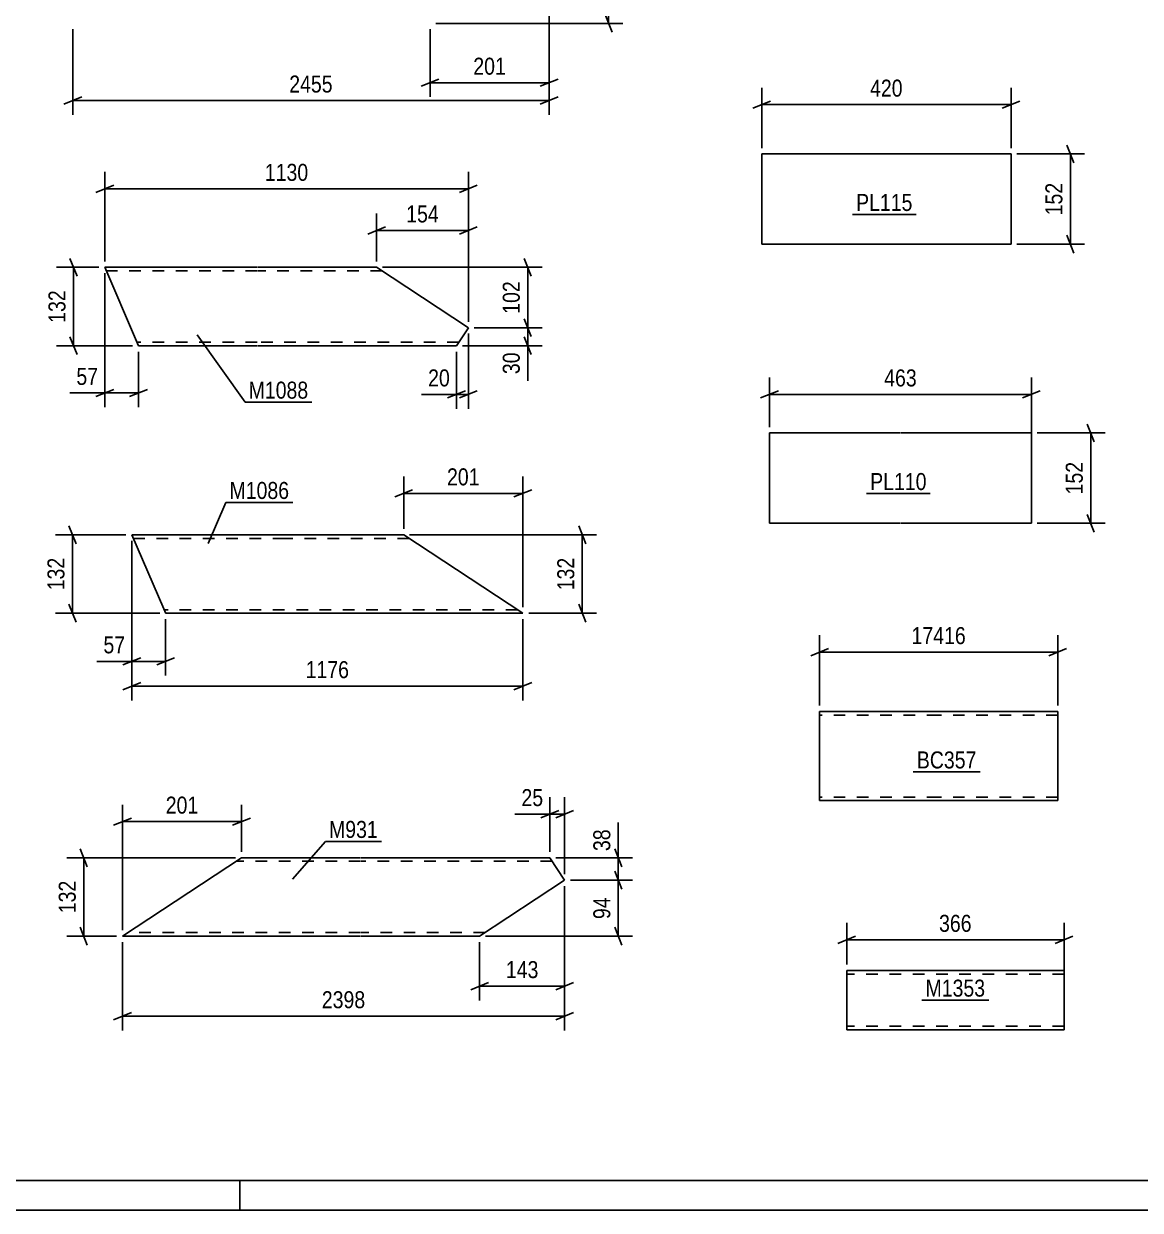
# Model space of a CAD drawing. Header units: millimetres. Extents: x 0 to 594, y 0 to 420.
# Drawn here: x 137.6 to 325.6, y 0 to 199.8 of the extents above; entities that cross this region are included whole.
import ezdxf

# ---------------------------------------------------------------- set-up
doc = ezdxf.new("R2010")
doc.units = ezdxf.units.MM
doc.linetypes.add('DXK_LINE_DOT2', pattern=[3.9198, 1.9599, -1.9599])
doc.styles.add('Arial Narrow', font='ARIALN.TTF', dxfattribs={"height": 0.2})

# ---------------------------------------------------------------- blocks, each defined once
blk = doc.blocks.new('Unknown-570386779-1132')
at = {"color": 5, "linetype": 'Continuous'}
for p, q in [((5, 5), (589, 5)), ((174, 0), (174, 5)), ((0, 0), (594, 0))]:
    blk.add_line(p, q, dxfattribs=at)
blk = doc.blocks.new('Part-570386779-7635 - 7619')
at = {"color": 2, "linetype": 'Continuous'}
for p, q in [((154.23, 46.15), (174.29, 59.35)), ((194.29, 59.35), (174.29, 59.35)), ((226.21, 59.35), (194.39, 59.35)), ((228.7, 55.57), (226.21, 59.35)), ((214.39, 46.15), (228.7, 55.57)), ((194.29, 46.15), (154.23, 46.15)), ((214.39, 46.15), (194.39, 46.15))]:
    blk.add_line(p, q, dxfattribs=at)
at = {"color": 7, "linetype": 'DXK_LINE_DOT2'}
for p, q in [((194.29, 58.75), (173.38, 58.75)), ((226.6, 58.75), (194.39, 58.75)), ((155.14, 46.75), (155.21, 46.8)), ((194.29, 46.75), (155.14, 46.75)), ((215.31, 46.75), (194.39, 46.75))]:
    blk.add_line(p, q, dxfattribs=at)
blk = doc.blocks.new('Part-570386779-8708 - 8690')
at = {"color": 2, "linetype": 'Continuous'}
for p, q in [((271.65, 83.97), (271.65, 82.77)), ((291.65, 83.97), (271.65, 83.97)), ((311.75, 83.97), (291.75, 83.97)), ((311.75, 83.97), (311.75, 83.88)), ((271.65, 69.71), (271.65, 82.77)), ((311.75, 83.88), (311.75, 82.77)), ((311.75, 68.97), (311.75, 82.77)), ((271.65, 69.06), (271.65, 69.71)), ((271.65, 68.97), (271.65, 69.06)), ((291.65, 68.97), (271.65, 68.97)), ((311.75, 68.97), (291.75, 68.97))]:
    blk.add_line(p, q, dxfattribs=at)
at = {"color": 7, "linetype": 'DXK_LINE_DOT2'}
for p, q in [((291.65, 83.37), (271.65, 83.37)), ((311.75, 83.37), (291.75, 83.37)), ((311.75, 82.77), (311.75, 83.62)), ((271.65, 69.71), (271.65, 69.32)), ((271.65, 69.57), (271.65, 69.62)), ((291.65, 69.57), (271.65, 69.57)), ((271.65, 68.97), (271.65, 68.97)), ((311.75, 69.57), (291.75, 69.57)), ((311.75, 69.57), (311.75, 69.62))]:
    blk.add_line(p, q, dxfattribs=at)
blk = doc.blocks.new('Part-570386779-9020 - 9004')
at = {"color": 2, "linetype": 'Continuous'}
for p, q in [((261.9, 177.85), (261.9, 162.65)), ((261.9, 177.85), (303.88, 177.85)), ((303.88, 177.85), (303.88, 162.65)), ((261.9, 162.65), (303.88, 162.65))]:
    blk.add_line(p, q, dxfattribs=at)
blk = doc.blocks.new('Part-570386779-9063 - 9047')
at = {"color": 2, "linetype": 'Continuous'}
for p, q in [((263.21, 130.87), (263.21, 115.67)), ((263.21, 130.87), (285.21, 130.87)), ((285.31, 130.87), (307.31, 130.87)), ((307.31, 130.87), (307.31, 115.67)), ((263.21, 115.67), (285.21, 115.67)), ((285.31, 115.67), (307.31, 115.67))]:
    blk.add_line(p, q, dxfattribs=at)
blk = doc.blocks.new('Part-570386779-9151 - 9135')
at = {"color": 2, "linetype": 'Continuous'}
for p, q in [((176.94, 158.76), (151.25, 158.76)), ((156.62, 146.3), (151.25, 158.76)), ((197.04, 158.76), (177.04, 158.76)), ((212.49, 148.6), (197.04, 158.76)), ((212.49, 148.6), (210.49, 145.56)), ((156.9, 145.65), (156.62, 146.3)), ((156.94, 145.56), (156.9, 145.65)), ((176.94, 145.56), (156.94, 145.56)), ((210.49, 145.56), (177.04, 145.56))]:
    blk.add_line(p, q, dxfattribs=at)
at = {"color": 7, "linetype": 'DXK_LINE_DOT2'}
for p, q in [((176.94, 158.16), (151.51, 158.16)), ((197.95, 158.16), (177.04, 158.16)), ((156.62, 146.3), (156.79, 145.91)), ((156.68, 146.16), (156.66, 146.2)), ((176.94, 146.16), (156.68, 146.16)), ((210.89, 146.16), (177.04, 146.16)), ((156.94, 145.56), (156.94, 145.56))]:
    blk.add_line(p, q, dxfattribs=at)
blk = doc.blocks.new('Part-570386779-9290 - 9274')
at = {"color": 2, "linetype": 'Continuous'}
for p, q in [((181.5, 113.72), (155.81, 113.72)), ((155.81, 113.72), (161.18, 101.26)), ((201.6, 113.72), (181.6, 113.72)), ((221.67, 100.52), (201.6, 113.72)), ((161.46, 100.61), (161.18, 101.26)), ((161.5, 100.52), (161.46, 100.61)), ((181.5, 100.52), (161.5, 100.52)), ((221.67, 100.52), (181.6, 100.52))]:
    blk.add_line(p, q, dxfattribs=at)
at = {"color": 7, "linetype": 'DXK_LINE_DOT2'}
for p, q in [((181.5, 113.12), (156.07, 113.12)), ((202.51, 113.12), (181.6, 113.12)), ((161.18, 101.26), (161.35, 100.87)), ((161.24, 101.12), (161.22, 101.17)), ((181.5, 101.12), (161.24, 101.12)), ((220.76, 101.12), (181.6, 101.12)), ((220.49, 101.3), (220.54, 101.26)), ((220.69, 101.17), (220.76, 101.12))]:
    blk.add_line(p, q, dxfattribs=at)
blk = doc.blocks.new('Part-570386779-9686 - 9670')
at = {"color": 2, "linetype": 'Continuous'}
for p, q in [((312.81, 40.37), (276.2, 40.37)), ((276.2, 40.37), (276.2, 30.46)), ((312.81, 40.37), (312.81, 30.37)), ((276.2, 30.37), (276.2, 30.46)), ((312.81, 30.37), (276.2, 30.37))]:
    blk.add_line(p, q, dxfattribs=at)
at = {"color": 7, "linetype": 'DXK_LINE_DOT2'}
for p, q in [((312.81, 40.27), (312.81, 40.37)), ((312.81, 39.77), (276.2, 39.77)), ((276.2, 30.97), (276.2, 31.01)), ((312.81, 30.97), (276.2, 30.97)), ((312.81, 30.97), (312.81, 31.01))]:
    blk.add_line(p, q, dxfattribs=at)
blk = doc.blocks.new('StraightDimension-570386779-7746 - 7619')
at = {"color": 7, "linetype": 'Continuous'}
for p, q in [((148.31, 57.85), (147.11, 60.85)), ((173.29, 59.35), (144.86, 59.35)), ((147.71, 46.15), (147.71, 59.35)), ((153.23, 46.15), (144.86, 46.15)), ((147.11, 47.65), (148.31, 44.65))]:
    blk.add_line(p, q, dxfattribs=at)
at = {"color": 0}
blk.add_wipeout([(146.96, 56.1), (142.76, 56.1), (142.76, 49.41), (146.96, 49.41)], dxfattribs=at)
at = {"color": 3, "style": 'Arial Narrow'}
blk.add_text('132', height=2.863, rotation=90.0002, dxfattribs=at).set_placement((146.36, 50.01))
blk = doc.blocks.new('StraightDimension-570386779-7678 - 7619')
at = {"color": 7, "linetype": 'Continuous'}
for p, q in [((228.7, 54.57), (228.7, 35.34)), ((214.39, 45.15), (214.39, 35.34)), ((215.89, 38.34), (212.89, 37.14)), ((227.2, 37.14), (230.2, 38.34)), ((214.39, 37.74), (228.7, 37.74))]:
    blk.add_line(p, q, dxfattribs=at)
at = {"color": 0}
blk.add_wipeout([(224.89, 38.49), (224.89, 42.69), (218.21, 42.69), (218.21, 38.49)], dxfattribs=at)
at = {"color": 3, "style": 'Arial Narrow'}
blk.add_text('143', height=2.863, dxfattribs=at).set_placement((218.81, 39.09))
blk = doc.blocks.new('StraightDimension-570386779-7638 - 7619')
at = {"color": 7, "linetype": 'Continuous'}
for p, q in [((226.21, 60.35), (226.21, 69.55)), ((228.7, 56.57), (228.7, 69.55)), ((224.71, 66.1), (227.71, 67.3)), ((226.21, 66.7), (228.7, 66.7)), ((230.2, 67.3), (227.2, 66.1))]:
    blk.add_line(p, q, dxfattribs=at)
at = {"color": 0}
blk.add_wipeout([(225.69, 67.45), (225.69, 71.65), (220.83, 71.65), (220.83, 67.45)], dxfattribs=at)
at = {"color": 7, "linetype": 'Continuous'}
blk.add_line((226.21, 66.7), (220.3, 66.7), dxfattribs=at)
blk.add_line((226.21, 66.7), (220.3, 66.7), dxfattribs=at)
at = {"color": 3, "style": 'Arial Narrow'}
blk.add_text('25', height=2.863, dxfattribs=at).set_placement((221.43, 68.05))
blk = doc.blocks.new('StraightDimension-570386779-7701 - 7619')
at = {"color": 7, "linetype": 'Continuous'}
for p, q in [((237.14, 57.07), (238.34, 54.07)), ((229.7, 55.57), (240.14, 55.57)), ((237.74, 46.15), (237.74, 55.57)), ((215.39, 46.15), (240.14, 46.15)), ((238.34, 44.65), (237.14, 47.65))]:
    blk.add_line(p, q, dxfattribs=at)
at = {"color": 0}
blk.add_wipeout([(236.99, 53.29), (232.79, 53.29), (232.79, 48.43), (236.99, 48.43)], dxfattribs=at)
at = {"color": 3, "style": 'Arial Narrow'}
blk.add_text('94', height=2.863, rotation=90.0002, dxfattribs=at).set_placement((236.39, 49.03))
blk = doc.blocks.new('StraightDimension-570386779-7660 - 7619')
at = {"color": 7, "linetype": 'Continuous'}
for p, q in [((154.23, 47.15), (154.23, 68.28)), ((174.29, 60.35), (174.29, 68.28)), ((155.73, 66.03), (152.73, 64.83)), ((172.79, 64.83), (175.79, 66.03)), ((154.23, 65.43), (174.29, 65.43))]:
    blk.add_line(p, q, dxfattribs=at)
at = {"color": 0}
blk.add_wipeout([(167.6, 66.18), (167.6, 70.38), (160.92, 70.38), (160.92, 66.18)], dxfattribs=at)
at = {"color": 3, "style": 'Arial Narrow'}
blk.add_text('201', height=2.863, dxfattribs=at).set_placement((161.52, 66.78))
blk = doc.blocks.new('StraightDimension-570386779-7700 - 7619')
at = {"color": 7, "linetype": 'Continuous'}
for p, q in [((237.14, 60.85), (238.34, 57.85)), ((227.21, 59.35), (240.14, 59.35)), ((237.74, 55.57), (237.74, 59.35)), ((238.34, 54.07), (237.14, 57.07)), ((229.7, 55.57), (240.14, 55.57))]:
    blk.add_line(p, q, dxfattribs=at)
at = {"color": 0}
blk.add_wipeout([(236.99, 64.74), (232.79, 64.74), (232.79, 59.88), (236.99, 59.88)], dxfattribs=at)
at = {"color": 7, "linetype": 'Continuous'}
blk.add_line((237.74, 59.35), (237.74, 65.26), dxfattribs=at)
blk.add_line((237.74, 59.35), (237.74, 65.26), dxfattribs=at)
at = {"color": 3, "style": 'Arial Narrow'}
blk.add_text('38', height=2.863, rotation=90.0002, dxfattribs=at).set_placement((236.39, 60.48))
blk = doc.blocks.new('StraightDimension-570386779-7790 - 7619')
at = {"color": 7, "linetype": 'Continuous'}
for p, q in [((228.7, 54.57), (228.7, 30.27)), ((154.23, 45.15), (154.23, 30.27)), ((155.73, 33.27), (152.73, 32.07)), ((154.23, 32.67), (228.7, 32.67)), ((227.2, 32.07), (230.2, 33.27))]:
    blk.add_line(p, q, dxfattribs=at)
at = {"color": 0}
blk.add_wipeout([(195.72, 33.42), (195.72, 37.62), (187.21, 37.62), (187.21, 33.42)], dxfattribs=at)
at = {"color": 3, "style": 'Arial Narrow'}
blk.add_text('2398', height=2.863, dxfattribs=at).set_placement((187.81, 34.02))
blk = doc.blocks.new('StraightDimension-570386779-8323 - 8304')
at = {"color": 7, "linetype": 'Continuous'}
for p, q in [((226.1, 212.04), (226.1, 187.44)), ((206.03, 198.84), (206.03, 187.44)), ((207.53, 190.44), (204.53, 189.24)), ((206.03, 189.84), (226.1, 189.84)), ((224.6, 189.24), (227.6, 190.44))]:
    blk.add_line(p, q, dxfattribs=at)
at = {"color": 0}
blk.add_wipeout([(219.4, 190.59), (219.4, 194.79), (212.72, 194.79), (212.72, 190.59)], dxfattribs=at)
at = {"color": 3, "style": 'Arial Narrow'}
blk.add_text('201', height=2.863, dxfattribs=at).set_placement((213.32, 191.19))
blk = doc.blocks.new('StraightDimension-570386779-8447 - 8304')
at = {"color": 7, "linetype": 'Continuous'}
for p, q in [((226.1, 212.04), (226.1, 184.44)), ((145.86, 198.84), (145.86, 184.44)), ((147.36, 187.44), (144.36, 186.24)), ((145.86, 186.84), (226.1, 186.84)), ((224.6, 186.24), (227.6, 187.44))]:
    blk.add_line(p, q, dxfattribs=at)
at = {"color": 0}
blk.add_wipeout([(190.23, 187.59), (190.23, 191.79), (181.72, 191.79), (181.72, 187.59)], dxfattribs=at)
at = {"color": 3, "style": 'Arial Narrow'}
blk.add_text('2455', height=2.863, dxfattribs=at).set_placement((182.32, 188.19))
blk = doc.blocks.new('StraightDimension-570386779-8359 - 8304')
at = {"color": 7, "linetype": 'Continuous'}
for p, q in [((236.7, 211.54), (235.5, 214.54)), ((227.1, 213.04), (238.5, 213.04)), ((236.1, 199.84), (236.1, 213.04)), ((207.03, 199.84), (238.5, 199.84)), ((235.5, 201.34), (236.7, 198.34))]:
    blk.add_line(p, q, dxfattribs=at)
at = {"color": 0}
blk.add_wipeout([(235.35, 209.78), (231.15, 209.78), (231.15, 203.1), (235.35, 203.1)], dxfattribs=at)
at = {"color": 3, "style": 'Arial Narrow'}
blk.add_text('132', height=2.863, rotation=90.0002, dxfattribs=at).set_placement((234.75, 203.7))
blk = doc.blocks.new('StraightDimension-570386779-8711 - 8690')
at = {"color": 7, "linetype": 'Continuous'}
for p, q in [((271.65, 84.97), (271.65, 96.82)), ((311.75, 84.97), (311.75, 96.82)), ((273.15, 94.57), (270.15, 93.37)), ((271.65, 93.97), (311.75, 93.97)), ((310.25, 93.37), (313.25, 94.57))]:
    blk.add_line(p, q, dxfattribs=at)
at = {"color": 0}
blk.add_wipeout([(296.87, 94.72), (296.87, 98.92), (286.53, 98.92), (286.53, 94.72)], dxfattribs=at)
at = {"color": 3, "style": 'Arial Narrow'}
blk.add_text('17416', height=2.863, dxfattribs=at).set_placement((287.13, 95.32))
blk = doc.blocks.new('StraightDimension-570386779-9033 - 9004')
at = {"color": 7, "linetype": 'Continuous'}
for p, q in [((304.88, 177.85), (316.28, 177.85)), ((314.48, 176.35), (313.28, 179.35)), ((313.88, 162.65), (313.88, 177.85)), ((313.28, 164.15), (314.48, 161.15)), ((304.88, 162.65), (316.28, 162.65))]:
    blk.add_line(p, q, dxfattribs=at)
at = {"color": 0}
blk.add_wipeout([(313.13, 173.59), (308.93, 173.59), (308.93, 166.91), (313.13, 166.91)], dxfattribs=at)
at = {"color": 3, "style": 'Arial Narrow'}
blk.add_text('152', height=2.863, rotation=90.0002, dxfattribs=at).set_placement((312.53, 167.51))
blk = doc.blocks.new('StraightDimension-570386779-19560 - 9004')
at = {"color": 7, "linetype": 'Continuous'}
for p, q in [((261.9, 178.85), (261.9, 189)), ((303.88, 178.85), (303.88, 189)), ((263.4, 186.75), (260.4, 185.55)), ((261.9, 186.15), (303.88, 186.15)), ((302.38, 185.55), (305.38, 186.75))]:
    blk.add_line(p, q, dxfattribs=at)
at = {"color": 0}
blk.add_wipeout([(286.23, 186.9), (286.23, 191.1), (279.54, 191.1), (279.54, 186.9)], dxfattribs=at)
at = {"color": 3, "style": 'Arial Narrow'}
blk.add_text('420', height=2.863, dxfattribs=at).set_placement((280.14, 187.5))
blk = doc.blocks.new('StraightDimension-570386779-9066 - 9047')
at = {"color": 7, "linetype": 'Continuous'}
for p, q in [((317.91, 129.37), (316.71, 132.37)), ((308.31, 130.87), (319.71, 130.87)), ((317.31, 115.67), (317.31, 130.87)), ((316.71, 117.17), (317.91, 114.17)), ((308.31, 115.67), (319.71, 115.67))]:
    blk.add_line(p, q, dxfattribs=at)
at = {"color": 0}
blk.add_wipeout([(316.56, 126.61), (312.36, 126.61), (312.36, 119.93), (316.56, 119.93)], dxfattribs=at)
at = {"color": 3, "style": 'Arial Narrow'}
blk.add_text('152', height=2.863, rotation=90.0002, dxfattribs=at).set_placement((315.96, 120.53))
blk = doc.blocks.new('StraightDimension-570386779-19549 - 9047')
at = {"color": 7, "linetype": 'Continuous'}
for p, q in [((263.21, 131.87), (263.21, 140.21)), ((307.31, 130), (307.31, 140.21)), ((264.71, 137.96), (261.71, 136.76)), ((305.81, 136.76), (308.81, 137.96)), ((263.21, 137.36), (307.31, 137.36))]:
    blk.add_line(p, q, dxfattribs=at)
at = {"color": 0}
blk.add_wipeout([(288.6, 138.11), (288.6, 142.31), (281.92, 142.31), (281.92, 138.11)], dxfattribs=at)
at = {"color": 3, "style": 'Arial Narrow'}
blk.add_text('463', height=2.863, dxfattribs=at).set_placement((282.52, 138.71))
blk = doc.blocks.new('StraightDimension-570386779-9243 - 9135')
at = {"color": 7, "linetype": 'Continuous'}
for p, q in [((151.25, 157.76), (151.25, 135.21)), ((156.94, 144.56), (156.94, 135.21)), ((149.75, 137.01), (152.75, 138.21)), ((158.44, 138.21), (155.44, 137.01)), ((151.25, 137.61), (156.94, 137.61))]:
    blk.add_line(p, q, dxfattribs=at)
at = {"color": 0}
blk.add_wipeout([(150.72, 138.36), (150.72, 142.56), (145.87, 142.56), (145.87, 138.36)], dxfattribs=at)
at = {"color": 7, "linetype": 'Continuous'}
blk.add_line((151.25, 137.61), (145.34, 137.61), dxfattribs=at)
blk.add_line((151.25, 137.61), (145.34, 137.61), dxfattribs=at)
at = {"color": 3, "style": 'Arial Narrow'}
blk.add_text('57', height=2.863, dxfattribs=at).set_placement((146.47, 138.96))
blk = doc.blocks.new('StraightDimension-570386779-9154 - 9135')
at = {"color": 7, "linetype": 'Continuous'}
for p, q in [((151.25, 159.76), (151.25, 174.82)), ((212.49, 149.6), (212.49, 174.82)), ((152.75, 172.57), (149.75, 171.37)), ((151.25, 171.97), (212.49, 171.97)), ((210.99, 171.37), (213.99, 172.57))]:
    blk.add_line(p, q, dxfattribs=at)
at = {"color": 0}
blk.add_wipeout([(186.12, 172.72), (186.12, 176.92), (177.61, 176.92), (177.61, 172.72)], dxfattribs=at)
at = {"color": 3, "style": 'Arial Narrow'}
blk.add_text('1130', height=2.863, dxfattribs=at).set_placement((178.21, 173.32))
blk = doc.blocks.new('StraightDimension-570386779-9189 - 9135')
at = {"color": 7, "linetype": 'Continuous'}
for p, q in [((221.89, 160.26), (223.09, 157.26)), ((198.04, 158.76), (224.89, 158.76)), ((222.49, 148.6), (222.49, 158.76)), ((223.09, 147.1), (221.89, 150.1)), ((213.49, 148.6), (224.89, 148.6))]:
    blk.add_line(p, q, dxfattribs=at)
at = {"color": 0}
blk.add_wipeout([(221.74, 157.02), (217.54, 157.02), (217.54, 150.34), (221.74, 150.34)], dxfattribs=at)
at = {"color": 3, "style": 'Arial Narrow'}
blk.add_text('102', height=2.863, rotation=90.0002, dxfattribs=at).set_placement((221.14, 150.94))
blk = doc.blocks.new('StraightDimension-570386779-9165 - 9135')
at = {"color": 7, "linetype": 'Continuous'}
for p, q in [((146.58, 157.26), (145.38, 160.26)), ((150.25, 158.76), (143.13, 158.76)), ((145.98, 145.56), (145.98, 158.76)), ((145.38, 147.06), (146.58, 144.06)), ((155.94, 145.56), (143.13, 145.56))]:
    blk.add_line(p, q, dxfattribs=at)
at = {"color": 0}
blk.add_wipeout([(145.23, 155.5), (141.03, 155.5), (141.03, 148.82), (145.23, 148.82)], dxfattribs=at)
at = {"color": 3, "style": 'Arial Narrow'}
blk.add_text('132', height=2.863, rotation=90.0002, dxfattribs=at).set_placement((144.63, 149.42))
blk = doc.blocks.new('StraightDimension-570386779-9223 - 9135')
at = {"color": 7, "linetype": 'Continuous'}
for p, q in [((197.04, 159.76), (197.04, 167.82)), ((212.49, 149.6), (212.49, 167.82)), ((198.54, 165.57), (195.54, 164.37)), ((197.04, 164.97), (212.49, 164.97)), ((210.99, 164.37), (213.99, 165.57))]:
    blk.add_line(p, q, dxfattribs=at)
at = {"color": 0}
blk.add_wipeout([(208.11, 165.72), (208.11, 169.92), (201.42, 169.92), (201.42, 165.72)], dxfattribs=at)
at = {"color": 3, "style": 'Arial Narrow'}
blk.add_text('154', height=2.863, dxfattribs=at).set_placement((202.02, 166.32))
blk = doc.blocks.new('StraightDimension-570386779-9190 - 9135')
at = {"color": 7, "linetype": 'Continuous'}
for p, q in [((221.89, 150.1), (223.09, 147.1)), ((213.49, 148.6), (224.89, 148.6)), ((222.49, 145.56), (222.49, 148.6)), ((223.09, 144.06), (221.89, 147.06)), ((211.49, 145.56), (224.89, 145.56))]:
    blk.add_line(p, q, dxfattribs=at)
at = {"color": 0}
blk.add_wipeout([(221.74, 145.03), (217.54, 145.03), (217.54, 140.18), (221.74, 140.18)], dxfattribs=at)
at = {"color": 7, "linetype": 'Continuous'}
blk.add_line((222.49, 145.56), (222.49, 139.65), dxfattribs=at)
blk.add_line((222.49, 145.56), (222.49, 139.65), dxfattribs=at)
at = {"color": 3, "style": 'Arial Narrow'}
blk.add_text('30', height=2.863, rotation=90.0002, dxfattribs=at).set_placement((221.14, 140.78))
blk = doc.blocks.new('StraightDimension-570386779-9257 - 9135')
at = {"color": 7, "linetype": 'Continuous'}
for p, q in [((212.49, 147.6), (212.49, 134.96)), ((210.49, 144.56), (210.49, 134.96)), ((208.99, 136.76), (211.99, 137.96)), ((213.99, 137.96), (210.99, 136.76)), ((210.49, 137.36), (212.49, 137.36))]:
    blk.add_line(p, q, dxfattribs=at)
at = {"color": 0}
blk.add_wipeout([(209.97, 138.11), (209.97, 142.31), (205.11, 142.31), (205.11, 138.11)], dxfattribs=at)
at = {"color": 7, "linetype": 'Continuous'}
blk.add_line((210.49, 137.36), (204.58, 137.36), dxfattribs=at)
blk.add_line((210.49, 137.36), (204.58, 137.36), dxfattribs=at)
at = {"color": 3, "style": 'Arial Narrow'}
blk.add_text('20', height=2.863, dxfattribs=at).set_placement((205.71, 138.71))
blk = doc.blocks.new('StraightDimension-570386779-9366 - 9274')
at = {"color": 7, "linetype": 'Continuous'}
for p, q in [((155.81, 112.72), (155.81, 90.02)), ((161.5, 99.52), (161.5, 90.02)), ((154.31, 91.82), (157.31, 93.02)), ((155.81, 92.42), (161.5, 92.42)), ((163, 93.02), (160, 91.82))]:
    blk.add_line(p, q, dxfattribs=at)
at = {"color": 0}
blk.add_wipeout([(155.28, 93.17), (155.28, 97.37), (150.43, 97.37), (150.43, 93.17)], dxfattribs=at)
at = {"color": 7, "linetype": 'Continuous'}
blk.add_line((155.81, 92.42), (149.9, 92.42), dxfattribs=at)
blk.add_line((155.81, 92.42), (149.9, 92.42), dxfattribs=at)
at = {"color": 3, "style": 'Arial Narrow'}
blk.add_text('57', height=2.863, dxfattribs=at).set_placement((151.03, 93.77))
blk = doc.blocks.new('StraightDimension-570386779-9293 - 9274')
at = {"color": 7, "linetype": 'Continuous'}
for p, q in [((155.81, 112.72), (155.81, 85.84)), ((221.67, 99.52), (221.67, 85.84)), ((157.31, 88.84), (154.31, 87.64)), ((155.81, 88.24), (221.67, 88.24)), ((220.17, 87.64), (223.17, 88.84))]:
    blk.add_line(p, q, dxfattribs=at)
at = {"color": 0}
blk.add_wipeout([(192.99, 88.99), (192.99, 93.19), (184.48, 93.19), (184.48, 88.99)], dxfattribs=at)
at = {"color": 3, "style": 'Arial Narrow'}
blk.add_text('1176', height=2.863, dxfattribs=at).set_placement((185.08, 89.59))
blk = doc.blocks.new('StraightDimension-570386779-9352 - 9274')
at = {"color": 7, "linetype": 'Continuous'}
for p, q in [((201.6, 114.72), (201.6, 123.55)), ((221.67, 101.52), (221.67, 123.55)), ((203.1, 121.3), (200.1, 120.1)), ((201.6, 120.7), (221.67, 120.7)), ((220.17, 120.1), (223.17, 121.3))]:
    blk.add_line(p, q, dxfattribs=at)
at = {"color": 0}
blk.add_wipeout([(214.98, 121.45), (214.98, 125.65), (208.29, 125.65), (208.29, 121.45)], dxfattribs=at)
at = {"color": 3, "style": 'Arial Narrow'}
blk.add_text('201', height=2.863, dxfattribs=at).set_placement((208.89, 122.05))
blk = doc.blocks.new('StraightDimension-570386779-9328 - 9274')
at = {"color": 7, "linetype": 'Continuous'}
for p, q in [((146.41, 112.22), (145.21, 115.22)), ((154.81, 113.72), (142.96, 113.72)), ((145.81, 100.52), (145.81, 113.72)), ((145.21, 102.02), (146.41, 99.02)), ((160.5, 100.52), (142.96, 100.52))]:
    blk.add_line(p, q, dxfattribs=at)
at = {"color": 0}
blk.add_wipeout([(145.06, 110.46), (140.86, 110.46), (140.86, 103.78), (145.06, 103.78)], dxfattribs=at)
at = {"color": 3, "style": 'Arial Narrow'}
blk.add_text('132', height=2.863, rotation=90.0002, dxfattribs=at).set_placement((144.46, 104.38))
blk = doc.blocks.new('StraightDimension-570386779-9304 - 9274')
at = {"color": 7, "linetype": 'Continuous'}
for p, q in [((232.27, 112.22), (231.07, 115.22)), ((202.6, 113.72), (234.07, 113.72)), ((231.67, 100.52), (231.67, 113.72)), ((231.07, 102.02), (232.27, 99.02)), ((222.67, 100.52), (234.07, 100.52))]:
    blk.add_line(p, q, dxfattribs=at)
at = {"color": 0}
blk.add_wipeout([(230.92, 110.46), (226.72, 110.46), (226.72, 103.78), (230.92, 103.78)], dxfattribs=at)
at = {"color": 3, "style": 'Arial Narrow'}
blk.add_text('132', height=2.863, rotation=90.0002, dxfattribs=at).set_placement((230.32, 104.38))
blk = doc.blocks.new('StraightDimension-570386779-19532 - 9670')
at = {"color": 7, "linetype": 'Continuous'}
for p, q in [((276.2, 41.37), (276.2, 48.38)), ((312.81, 38.08), (312.81, 48.38)), ((277.7, 46.13), (274.7, 44.93)), ((311.31, 44.93), (314.31, 46.13)), ((276.2, 45.53), (312.81, 45.53))]:
    blk.add_line(p, q, dxfattribs=at)
at = {"color": 0}
blk.add_wipeout([(297.85, 46.28), (297.85, 50.48), (291.16, 50.48), (291.16, 46.28)], dxfattribs=at)
at = {"color": 3, "style": 'Arial Narrow'}
blk.add_text('366', height=2.863, dxfattribs=at).set_placement((291.76, 46.88))
blk = doc.blocks.new('Mark-570386779-7631 - 7619')
at = {"color": 0}
blk.add_wipeout([(197.25, 62.69), (197.25, 65.69), (189.02, 65.69), (189.02, 62.69)], dxfattribs=at)
blk.add_wipeout([(197.25, 62.69), (197.25, 65.69), (189.02, 65.69), (189.02, 62.69)], dxfattribs=at)
at = {"color": 30, "linetype": 'Continuous'}
for p, q in [((182.88, 55.74), (188.42, 62.09)), ((188.42, 62.09), (197.85, 62.09))]:
    blk.add_line(p, q, dxfattribs=at)
at = {"color": 3, "style": 'Arial Narrow'}
blk.add_text('M931', height=2.863, dxfattribs=at).set_placement((189.02, 62.69))
blk = doc.blocks.new('Mark-570386779-8704 - 8690')
at = {"color": 0}
blk.add_wipeout([(298.07, 74.39), (298.07, 77.39), (288.02, 77.39), (288.02, 74.39)], dxfattribs=at)
blk.add_wipeout([(298.07, 74.39), (298.07, 77.39), (288.02, 77.39), (288.02, 74.39)], dxfattribs=at)
at = {"color": 30, "linetype": 'Continuous'}
blk.add_line((287.42, 73.79), (298.67, 73.79), dxfattribs=at)
at = {"color": 3, "style": 'Arial Narrow'}
blk.add_text('BC357', height=2.863, dxfattribs=at).set_placement((288.02, 74.39))
blk = doc.blocks.new('Mark-570386779-9016 - 9004')
at = {"color": 0}
blk.add_wipeout([(287.29, 168.25), (287.29, 171.25), (277.79, 171.25), (277.79, 168.25)], dxfattribs=at)
blk.add_wipeout([(287.29, 168.25), (287.29, 171.25), (277.79, 171.25), (277.79, 168.25)], dxfattribs=at)
at = {"color": 30, "linetype": 'Continuous'}
blk.add_line((277.19, 167.65), (287.89, 167.65), dxfattribs=at)
at = {"color": 3, "style": 'Arial Narrow'}
blk.add_text('PL115', height=2.863, dxfattribs=at).set_placement((277.79, 168.25))
blk = doc.blocks.new('Mark-570386779-9059 - 9047')
at = {"color": 0}
blk.add_wipeout([(289.66, 121.26), (289.66, 124.26), (280.16, 124.26), (280.16, 121.26)], dxfattribs=at)
blk.add_wipeout([(289.66, 121.26), (289.66, 124.26), (280.16, 124.26), (280.16, 121.26)], dxfattribs=at)
at = {"color": 30, "linetype": 'Continuous'}
blk.add_line((279.56, 120.66), (290.26, 120.66), dxfattribs=at)
at = {"color": 3, "style": 'Arial Narrow'}
blk.add_text('PL110', height=2.863, dxfattribs=at).set_placement((280.16, 121.26))
blk = doc.blocks.new('Mark-570386779-9147 - 9135')
at = {"color": 0}
blk.add_wipeout([(185.53, 136.65), (185.53, 139.65), (175.48, 139.65), (175.48, 136.65)], dxfattribs=at)
blk.add_wipeout([(185.53, 136.65), (185.53, 139.65), (175.48, 139.65), (175.48, 136.65)], dxfattribs=at)
at = {"color": 30, "linetype": 'Continuous'}
for p, q in [((166.79, 147.41), (174.88, 136.05)), ((174.88, 136.05), (186.13, 136.05))]:
    blk.add_line(p, q, dxfattribs=at)
at = {"color": 3, "style": 'Arial Narrow'}
blk.add_text('M1088', height=2.863, dxfattribs=at).set_placement((175.48, 136.65))
blk = doc.blocks.new('Mark-570386779-9286 - 9274')
at = {"color": 0}
blk.add_wipeout([(182.31, 119.76), (182.31, 122.76), (172.26, 122.76), (172.26, 119.76)], dxfattribs=at)
blk.add_wipeout([(182.31, 119.76), (182.31, 122.76), (172.26, 122.76), (172.26, 119.76)], dxfattribs=at)
at = {"color": 30, "linetype": 'Continuous'}
for p, q in [((168.68, 112.24), (171.66, 119.16)), ((171.66, 119.16), (182.91, 119.16))]:
    blk.add_line(p, q, dxfattribs=at)
at = {"color": 3, "style": 'Arial Narrow'}
blk.add_text('M1086', height=2.863, dxfattribs=at).set_placement((172.26, 119.76))
blk = doc.blocks.new('Mark-570386779-9682 - 9670')
at = {"color": 0}
blk.add_wipeout([(299.53, 35.97), (299.53, 38.97), (289.48, 38.97), (289.48, 35.97)], dxfattribs=at)
blk.add_wipeout([(299.53, 35.97), (299.53, 38.97), (289.48, 38.97), (289.48, 35.97)], dxfattribs=at)
at = {"color": 30, "linetype": 'Continuous'}
blk.add_line((288.88, 35.37), (300.13, 35.37), dxfattribs=at)
at = {"color": 3, "style": 'Arial Narrow'}
blk.add_text('M1353', height=2.863, dxfattribs=at).set_placement((289.48, 35.97))

msp = doc.modelspace()

# ---------------------------------------------------------------- block references
for name in ['Unknown-570386779-1132', 'Part-570386779-9020 - 9004', 'Part-570386779-9151 - 9135', 'Part-570386779-9063 - 9047', 'Part-570386779-9290 - 9274', 'Part-570386779-8708 - 8690', 'Part-570386779-7635 - 7619', 'Part-570386779-9686 - 9670']:
    msp.add_blockref(name, (0, 0))

# ---------------------------------------------------------------- next in the draw order: block references
for name in ['StraightDimension-570386779-8323 - 8304', 'StraightDimension-570386779-9033 - 9004', 'Mark-570386779-9016 - 9004', 'StraightDimension-570386779-9243 - 9135', 'Mark-570386779-9147 - 9135', 'StraightDimension-570386779-9066 - 9047', 'Mark-570386779-9059 - 9047', 'StraightDimension-570386779-9366 - 9274', 'StraightDimension-570386779-8711 - 8690', 'Mark-570386779-8704 - 8690', 'StraightDimension-570386779-7638 - 7619', 'Mark-570386779-7631 - 7619', 'StraightDimension-570386779-7746 - 7619', 'StraightDimension-570386779-7678 - 7619', 'StraightDimension-570386779-19532 - 9670']:
    msp.add_blockref(name, (0, 0))

# ---------------------------------------------------------------- next in the draw order: block references
for name in ['StraightDimension-570386779-8447 - 8304', 'StraightDimension-570386779-19560 - 9004', 'StraightDimension-570386779-9154 - 9135', 'StraightDimension-570386779-19549 - 9047', 'StraightDimension-570386779-9293 - 9274', 'StraightDimension-570386779-7660 - 7619', 'StraightDimension-570386779-7701 - 7619', 'Mark-570386779-9682 - 9670']:
    msp.add_blockref(name, (0, 0))

# ---------------------------------------------------------------- next in the draw order: block references
for name in ['StraightDimension-570386779-8359 - 8304', 'StraightDimension-570386779-9165 - 9135', 'StraightDimension-570386779-9189 - 9135', 'StraightDimension-570386779-9352 - 9274', 'Mark-570386779-9286 - 9274', 'StraightDimension-570386779-9328 - 9274', 'StraightDimension-570386779-7700 - 7619']:
    msp.add_blockref(name, (0, 0))

# ---------------------------------------------------------------- next in the draw order: block references
for name in ['StraightDimension-570386779-9223 - 9135', 'StraightDimension-570386779-9304 - 9274', 'StraightDimension-570386779-7790 - 7619']:
    msp.add_blockref(name, (0, 0))

# ---------------------------------------------------------------- next in the draw order: block references
msp.add_blockref('StraightDimension-570386779-9190 - 9135', (0, 0))

# ---------------------------------------------------------------- next in the draw order: block references
msp.add_blockref('StraightDimension-570386779-9257 - 9135', (0, 0))

doc.saveas('drawing.dxf')
